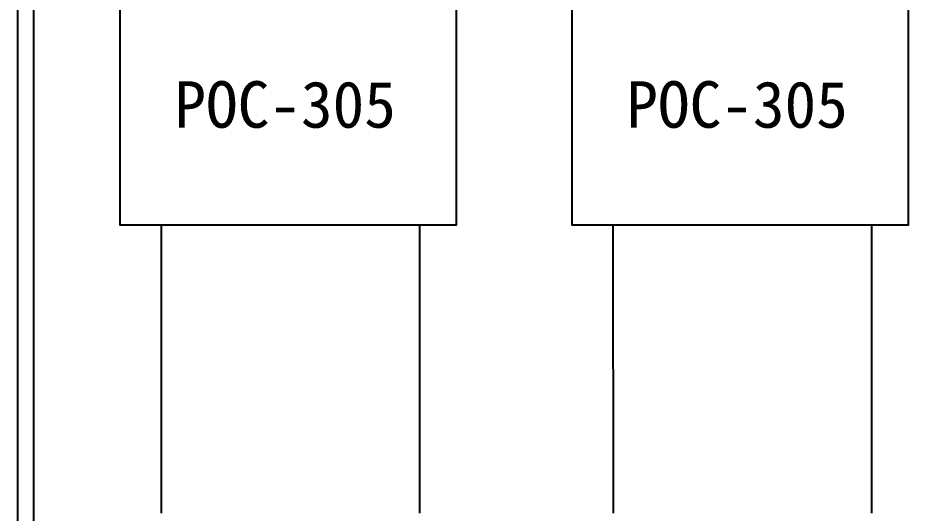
# Model space of a CAD drawing. Extents: x 10 to 297, y 3 to 207.
# Drawn here: x 10 to 78.9, y 58.4 to 96.8 of the extents above; entities that cross this region are included whole.
import ezdxf

# ---------------------------------------------------------------- set-up
doc = ezdxf.new("R2010")
doc.units = 0
doc.layers.get('0').update_dxf_attribs({"linetype": 'CONTINUOUS'})
doc.layers.add('圖框層', color=7, linetype='CONTINUOUS')
doc.layers.add('標尺寸層', color=3, linetype='CONTINUOUS')
doc.styles.add('STSL', font='KAIU.TTF')

msp = doc.modelspace()

# ---------------------------------------------------------------- linework, layer by layer
for p, q in [((21.084, 80.723), (21.092, 58.431)), ((41.084, 80.723), (41.092, 58.431)), ((56.054, 80.723), (56.063, 58.431)), ((76.054, 80.723), (76.063, 58.431))]:
    msp.add_line(p, q)
at = {"layer": '圖框層', "color": 7}
for p, q in [((10, 3), (10, 206.969)), ((11.25, 4.25), (11.25, 205.719))]:
    msp.add_line(p, q, dxfattribs=at)
at = {"layer": '標尺寸層', "color": 7}
for points in [[(17.932, 98.1), (43.925, 98.1), (43.925, 80.723), (17.932, 80.723)], [(52.902, 98.1), (78.895, 98.1), (78.895, 80.723), (52.902, 80.723)]]:
    msp.add_lwpolyline(points, close=True, dxfattribs=at)

# ---------------------------------------------------------------- texts
at = {"layer": '圖框層', "color": 4, "style": 'STSL'}
for p in [(22.112, 88.254), (57.083, 88.254)]:
    msp.add_text('POC-305', height=3.6, dxfattribs=at).set_placement(p)

doc.saveas('drawing.dxf')
